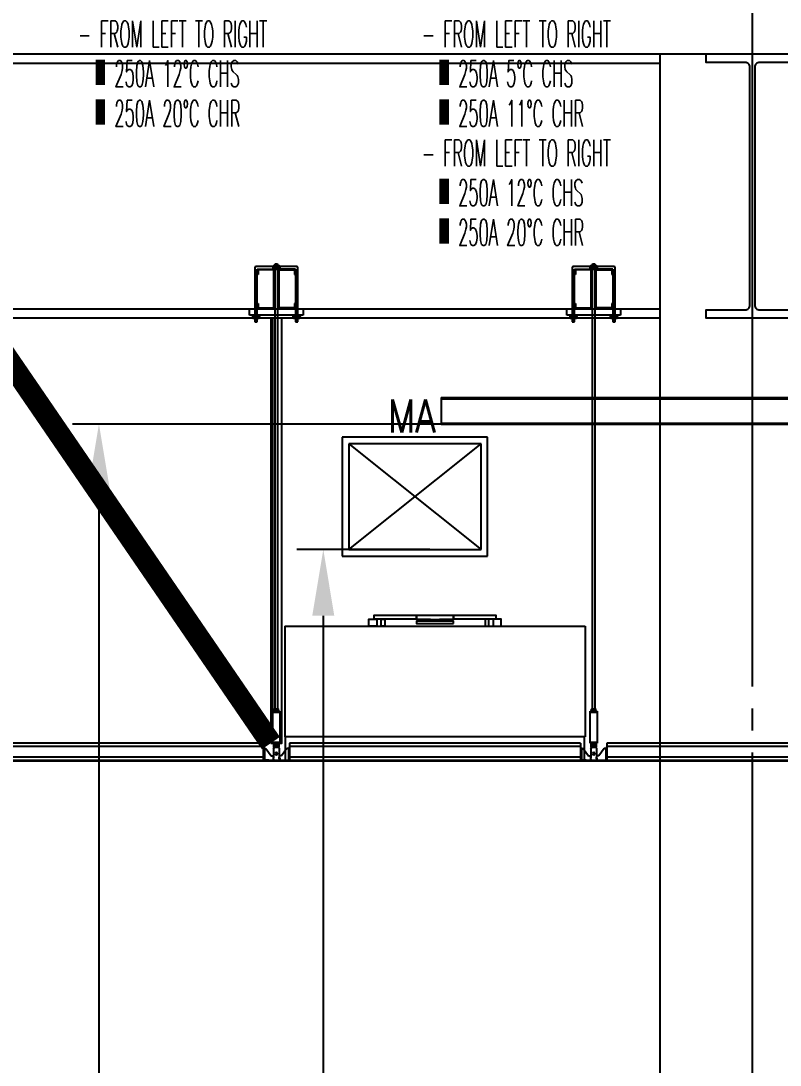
# Model space of a CAD drawing. Header units: millimetres. Extents: x -32710 to 654186, y -254124 to 420220.
# Drawn here: x 261634 to 264505, y 389900 to 393850 of the extents above; entities that cross this region are included whole.
import ezdxf
from ezdxf.enums import TextEntityAlignment as Align
from ezdxf.xclip import XClip

# ---------------------------------------------------------------- set-up
doc = ezdxf.new("R2010")
doc.units = ezdxf.units.MM
doc.header["$LTSCALE"] = 1000
doc.linetypes.add('TPH12-SEC-@E$0$CENTERK5', pattern=[6.916, 6.667, -0.083, 0.083, -0.083])
doc.linetypes.add('YFSHI-02(E-LINE)$0$HIDDEN', pattern=[0.3, 0.2, -0.1])
for name, color, linetype in [('14P5-CSH-3-402-B$0$SH-TEXT', 4, 'Continuous'), ('DSMK', 10, 'Continuous'), ('FFU', 145, 'Continuous'), ('M-HVAC-CMDUCT', 150, 'Continuous'), ('M-PIPE-E11-HV&LV&ELV', 22, 'Continuous'), ('M-TXT', 3, 'Continuous'), ('TPH12-SEC-@E$0$H-SIN', 252, 'TPH12-SEC-@E$0$CENTERK5'), ('TPH12-SEC-@E$0$KABE1', 252, 'Continuous'), ('TPH12-SEC-@E$0$STEEL2', 252, 'Continuous'), ('TPH12-SEC-@E$0$STEEL3', 252, 'Continuous'), ('YFSHI-02(E-LINE)$0$SH-LINE-10', 10, 'Continuous'), ('YFSHI-02(E-LINE)$0$SH-LINE-130', 130, 'Continuous'), ('YFSHI-02(E-LINE)$0$SH-LINE-82', 82, 'Continuous')]:
    doc.layers.add(name, color=color, linetype=linetype)
doc.styles.add('14P5-CSH-3-402-B$0$AA-TXT', font='simplex.shx', dxfattribs={"width": 0.8, "bigfont": 'CHINA.shx'})
doc.styles.add('aa-txt', font='simplex.shx', dxfattribs={"width": 0.7, "bigfont": 'chineset.shx'})
doc.dimstyles.new('adim-1500', dxfattribs={"dimscale": 1000, "dimtxt": 0.375, "dimasz": 0.25, "dimexe": 0.1, "dimexo": 0.5, "dimgap": 0.15, "dimtad": 0, "dimdec": 4, "dimtxsty": 'aa-txt', "dimcen": 3.75, "dimclrd": 3, "dimclre": 3, "dimclrt": 256, "dimadec": 0, "dimazin": 0, "dimtfac": 1, "dimtdec": 4, "dimtmove": 0, "dimatfit": 3, "dimfxl": 0.1, "dimarcsym": 0})

# ---------------------------------------------------------------- blocks, each defined once
blk = doc.blocks.new('TPH12-SEC-@E')
at = {"layer": 'TPH12-SEC-@E$0$H-SIN'}
blk.add_line((264400, 377500), (264400, 414000), dxfattribs=at)
at = {"layer": 'TPH12-SEC-@E$0$KABE1'}
blk.add_line((47000, 393725), (273000, 393725), dxfattribs=at)
at = {"layer": 'TPH12-SEC-@E$0$STEEL2'}
blk.add_lwpolyline([(264225, 393725), (264575, 393725), (264575, 393693), (264427.5, 393693, 0.414214), (264409.5, 393675), (264409.5, 392775, 0.414214), (264427.5, 392757), (264575, 392757), (264575, 392725), (264225, 392725), (264225, 392757), (264372.5, 392757, 0.414214), (264390.5, 392775), (264390.5, 393675, 0.414214), (264372.5, 393693), (264225, 393693)], format="xyb", close=True, dxfattribs=at)
at = {"layer": 'TPH12-SEC-@E$0$STEEL3'}
blk.add_line((264050, 393725), (264050, 385050), dxfattribs=at)
at = {"layer": 'TPH12-SEC-@E$0$STEEL3', "linetype": 'Continuous'}
for p, q in [((264050, 393689), (256350, 393689)), ((256350, 392761), (264050, 392761)), ((264050, 392725), (256350, 392725))]:
    blk.add_line(p, q, dxfattribs=at)
blk = doc.blocks.new('YFSHI-02(E-LINE)$0$CEILING-A')
for p, q in [((-110, 6.8), (-110, 0)), ((-110, 6.8), (0, 6.8)), ((-110, 5.57), (0, 5.57)), ((0, 6.8), (0, 0)), ((-110, 1.52), (0, 1.52)), ((-110, 0.28), (0, 0.28)), ((-110, 0), (0, 0))]:
    blk.add_line(p, q)
blk = doc.blocks.new('YFSHI-02(E-LINE)$0$1')
for p, q in [((0.45, 5.1), (0, 5.1)), ((0, 5.1), (0, 0)), ((0.45, 4.8), (0.45, 5.1)), ((0.45, 4.8), (1.05, 4.8)), ((0.45, 4.8), (0.45, 0.28)), ((1.05, 4.8), (3, 2.05)), ((3.95, 4.8), (3.95, 2.05)), ((4.25, 5.1), (5.75, 5.1)), ((6.05, 4.8), (6.05, 2.05)), ((8.95, 4.8), (7, 2.05)), ((9.55, 4.8), (8.95, 4.8)), ((9.55, 4.8), (9.55, 5.1)), ((9.55, 5.1), (10, 5.1)), ((9.55, 4.8), (9.55, 0.33)), ((10, 5.1), (10, 0)), ((9.4, 0.33), (0, 0.33)), ((0, 0.25), (5.68, 0.25)), ((0, 0), (10, 0)), ((2.2, 0), (5, 0)), ((3, 2.05), (3.95, 2.05)), ((3.95, 1.55), (3.75, 0.88)), ((3.75, 0.88), (3.95, 0.88)), ((3.75, 0.88), (3.75, 0.25)), ((3.95, 2.05), (3.95, 1.55)), ((3.95, 0.88), (3.95, 1.55)), ((3.95, 0.88), (3.95, 0.45)), ((10, 0.25), (4.32, 0.25)), ((7, 2.05), (6.05, 2.05)), ((6.05, 2.05), (6.05, 1.55)), ((6.05, 1.55), (6.25, 0.88)), ((6.05, 0.88), (6.05, 1.55)), ((6.25, 0.88), (6.05, 0.88)), ((6.05, 0.88), (6.05, 0.45)), ((6.25, 0.88), (6.25, 0.25)), ((7.8, 0.33), (10, 0.33))]:
    blk.add_line(p, q)
blk.add_lwpolyline([(4.3, 5.1), (4.3, 5.4, 0.414214), (4.2, 5.5), (3.96, 5.5, -0.414214), (3.94, 5.52), (3.94, 6.76, -0.414214), (3.98, 6.8), (4.46, 6.8, -0.414214), (4.5, 6.76), (4.5, 6.42, -0.414214), (4.48, 6.4), (4.18, 6.4, 0.414214), (4.16, 6.38), (4.16, 5.8, 0.414214), (4.26, 5.7), (5.74, 5.7, 0.414214), (5.84, 5.8), (5.84, 6.38, 0.414214), (5.82, 6.4), (5.52, 6.4, -0.414214), (5.5, 6.42), (5.5, 6.76, -0.414214), (5.54, 6.8), (6.02, 6.8, -0.414214), (6.06, 6.76), (6.06, 5.52, -0.414214), (6.04, 5.5), (5.8, 5.5, 0.414214), (5.7, 5.4), (5.7, 5.1)], format="xyb")
blk.add_lwpolyline([(4.52, 5.5, 0.414214), (4.42, 5.4), (4.42, 5.2, 0.414214), (4.52, 5.1), (5.48, 5.1, 0.414214), (5.58, 5.2), (5.58, 5.4, 0.414214), (5.48, 5.5)], format="xyb", close=True)
blk.add_circle((5, 2.8), 0.41)
for centre, radius, start, end in [((4.25, 4.8), 0.3, 90, 180), ((5.75, 4.8), 0.3, 0, 90), ((3.75, 0.45), 0.2, 270, 0), ((6.25, 0.45), 0.2, 180, 270)]:
    blk.add_arc(centre, radius, start, end)
blk = doc.blocks.new('YFSHI-02(E-LINE)')
at = {"layer": 'YFSHI-02(E-LINE)$0$SH-LINE-10'}
for p, q in [((262518.5, 392915.5), (262518.5, 392711.3)), ((262676.5, 392920.5), (262523.5, 392920.5)), ((262528, 392711.3), (262528, 392911)), ((262528, 392911), (262672, 392911)), ((262616.5, 392913.1), (262583.5, 392913.1)), ((262583.5, 392911), (262583.5, 392913.1)), ((262616.5, 392911), (262583.5, 392911)), ((262587.3, 392921.8), (262587.3, 392914.3)), ((262587.3, 392921.8), (262587.3, 392914.3)), ((262611.7, 392923), (262588.3, 392923)), ((262611.7, 392923), (262588.3, 392923)), ((262590.7, 392922.7), (262588.3, 392922.7)), ((262590.7, 392922.7), (262588.3, 392922.7)), ((262590.7, 392913.4), (262588.3, 392913.4)), ((262590.7, 392913.4), (262588.3, 392913.4)), ((262611.7, 392913.1), (262588.3, 392913.1)), ((262593.2, 392921.8), (262593.2, 392914.3)), ((262593.2, 392921.8), (262593.2, 392914.3)), ((262595.2, 391247), (262595.2, 392931)), ((262595.2, 392931), (262604.8, 392931)), ((262603.5, 392922.7), (262596.5, 392922.7)), ((262603.5, 392922.7), (262596.5, 392922.7)), ((262603.5, 392913.4), (262596.5, 392913.4)), ((262603.5, 392913.4), (262596.5, 392913.4)), ((262604.8, 392931), (262604.8, 391247)), ((262606.8, 392921.8), (262606.8, 392914.3)), ((262606.8, 392921.8), (262606.8, 392914.3)), ((262609.3, 392922.7), (262611.7, 392922.7)), ((262609.3, 392922.7), (262611.7, 392922.7)), ((262609.3, 392913.4), (262611.7, 392913.4)), ((262609.3, 392913.4), (262611.7, 392913.4)), ((262612.7, 392921.8), (262612.7, 392914.3)), ((262612.7, 392921.8), (262612.7, 392914.3)), ((262616.5, 392911), (262616.5, 392913.1)), ((262672, 392911), (262672, 392711.3)), ((262681.5, 392737.3), (262681.5, 392915.5)), ((263718.5, 392915.5), (263718.5, 392711.3)), ((263876.5, 392920.5), (263723.5, 392920.5)), ((263728, 392711.3), (263728, 392911)), ((263728, 392911), (263872, 392911)), ((263816.5, 392913.1), (263783.5, 392913.1)), ((263783.5, 392911), (263783.5, 392913.1)), ((263816.5, 392911), (263783.5, 392911)), ((263787.3, 392921.8), (263787.3, 392914.3)), ((263787.3, 392921.8), (263787.3, 392914.3)), ((263811.7, 392923), (263788.3, 392923)), ((263811.7, 392923), (263788.3, 392923)), ((263790.7, 392922.7), (263788.3, 392922.7)), ((263790.7, 392922.7), (263788.3, 392922.7)), ((263790.7, 392913.4), (263788.3, 392913.4)), ((263790.7, 392913.4), (263788.3, 392913.4)), ((263811.7, 392913.1), (263788.3, 392913.1)), ((263793.2, 392921.8), (263793.2, 392914.3)), ((263793.2, 392921.8), (263793.2, 392914.3)), ((263795.2, 391247), (263795.2, 392931)), ((263795.2, 392931), (263804.8, 392931)), ((263803.5, 392922.7), (263796.5, 392922.7)), ((263803.5, 392922.7), (263796.5, 392922.7)), ((263803.5, 392913.4), (263796.5, 392913.4)), ((263803.5, 392913.4), (263796.5, 392913.4)), ((263804.8, 392931), (263804.8, 391247)), ((263806.8, 392921.8), (263806.8, 392914.3)), ((263806.8, 392921.8), (263806.8, 392914.3)), ((263809.3, 392922.7), (263811.7, 392922.7)), ((263809.3, 392922.7), (263811.7, 392922.7)), ((263809.3, 392913.4), (263811.7, 392913.4)), ((263809.3, 392913.4), (263811.7, 392913.4)), ((263812.7, 392921.8), (263812.7, 392914.3)), ((263812.7, 392921.8), (263812.7, 392914.3)), ((263816.5, 392911), (263816.5, 392913.1)), ((263872, 392911), (263872, 392711.3)), ((263881.5, 392737.3), (263881.5, 392915.5)), ((262498.2, 392761), (262701.8, 392761)), ((262498.2, 392737.3), (262498.2, 392761)), ((262701.8, 392761), (262701.8, 392737.3)), ((263698.2, 392761), (263901.8, 392761)), ((263698.2, 392737.3), (263698.2, 392761)), ((263901.8, 392761), (263901.8, 392737.3)), ((262701.8, 392737.3), (262498.2, 392737.3)), ((262506.7, 392737.3), (262539.8, 392737.3)), ((262506.7, 392737.3), (262506.7, 392735.2)), ((262506.7, 392735.2), (262539.8, 392735.2)), ((262510.6, 392726.5), (262510.6, 392734)), ((262510.6, 392726.5), (262510.6, 392734)), ((262511.5, 392735.2), (262535, 392735.2)), ((262511.5, 392725.3), (262535, 392725.3)), ((262511.5, 392725.3), (262535, 392725.3)), ((262514, 392734.9), (262511.6, 392734.9)), ((262514, 392734.9), (262511.6, 392734.9)), ((262514, 392725.7), (262511.6, 392725.7)), ((262514, 392725.7), (262511.6, 392725.7)), ((262516.4, 392726.5), (262516.4, 392734)), ((262516.4, 392726.5), (262516.4, 392734)), ((262518.5, 392711.3), (262528, 392711.3)), ((262519.7, 392734.9), (262526.8, 392734.9)), ((262519.7, 392734.9), (262526.8, 392734.9)), ((262519.7, 392725.7), (262526.8, 392725.7)), ((262519.7, 392725.7), (262526.8, 392725.7)), ((262530, 392726.5), (262530, 392734)), ((262530, 392726.5), (262530, 392734)), ((262532.5, 392734.9), (262534.9, 392734.9)), ((262532.5, 392734.9), (262534.9, 392734.9)), ((262532.5, 392725.7), (262534.9, 392725.7)), ((262532.5, 392725.7), (262534.9, 392725.7)), ((262535.9, 392726.5), (262535.9, 392734)), ((262535.9, 392726.5), (262535.9, 392734)), ((262539.8, 392737.3), (262539.8, 392735.2)), ((262660.2, 392737.3), (262693.3, 392737.3)), ((262660.2, 392737.3), (262660.2, 392735.2)), ((262660.2, 392735.2), (262693.3, 392735.2)), ((262664.1, 392726.5), (262664.1, 392734)), ((262664.1, 392726.5), (262664.1, 392734)), ((262665, 392735.2), (262688.5, 392735.2)), ((262665, 392725.3), (262688.5, 392725.3)), ((262665, 392725.3), (262688.5, 392725.3)), ((262667.5, 392734.9), (262665.1, 392734.9)), ((262667.5, 392734.9), (262665.1, 392734.9)), ((262667.5, 392725.7), (262665.1, 392725.7)), ((262667.5, 392725.7), (262665.1, 392725.7)), ((262670, 392726.5), (262670, 392734)), ((262670, 392726.5), (262670, 392734)), ((262672, 392711.3), (262681.5, 392711.3)), ((262673.2, 392734.9), (262680.3, 392734.9)), ((262673.2, 392734.9), (262680.3, 392734.9)), ((262673.2, 392725.7), (262680.3, 392725.7)), ((262673.2, 392725.7), (262680.3, 392725.7)), ((262681.5, 392711.3), (262681.5, 392737.3)), ((262683.6, 392726.5), (262683.6, 392734)), ((262683.6, 392726.5), (262683.6, 392734)), ((262686, 392734.9), (262688.4, 392734.9)), ((262686, 392734.9), (262688.4, 392734.9)), ((262686, 392725.7), (262688.4, 392725.7)), ((262686, 392725.7), (262688.4, 392725.7)), ((262689.4, 392726.5), (262689.4, 392734)), ((262689.4, 392726.5), (262689.4, 392734)), ((262693.3, 392737.3), (262693.3, 392735.2)), ((263901.8, 392737.3), (263698.2, 392737.3)), ((263706.7, 392737.3), (263739.8, 392737.3)), ((263706.7, 392737.3), (263706.7, 392735.2)), ((263706.7, 392735.2), (263739.8, 392735.2)), ((263710.6, 392726.5), (263710.6, 392734)), ((263710.6, 392726.5), (263710.6, 392734)), ((263711.5, 392735.2), (263735, 392735.2)), ((263711.5, 392725.3), (263735, 392725.3)), ((263711.5, 392725.3), (263735, 392725.3)), ((263714, 392734.9), (263711.6, 392734.9)), ((263714, 392734.9), (263711.6, 392734.9)), ((263714, 392725.7), (263711.6, 392725.7)), ((263714, 392725.7), (263711.6, 392725.7)), ((263716.4, 392726.5), (263716.4, 392734)), ((263716.4, 392726.5), (263716.4, 392734)), ((263718.5, 392711.3), (263728, 392711.3)), ((263719.7, 392734.9), (263726.8, 392734.9)), ((263719.7, 392734.9), (263726.8, 392734.9)), ((263719.7, 392725.7), (263726.8, 392725.7)), ((263719.7, 392725.7), (263726.8, 392725.7)), ((263730, 392726.5), (263730, 392734)), ((263730, 392726.5), (263730, 392734)), ((263732.5, 392734.9), (263734.9, 392734.9)), ((263732.5, 392734.9), (263734.9, 392734.9)), ((263732.5, 392725.7), (263734.9, 392725.7)), ((263732.5, 392725.7), (263734.9, 392725.7)), ((263735.9, 392726.5), (263735.9, 392734)), ((263735.9, 392726.5), (263735.9, 392734)), ((263739.8, 392737.3), (263739.8, 392735.2)), ((263860.2, 392737.3), (263893.3, 392737.3)), ((263860.2, 392737.3), (263860.2, 392735.2)), ((263860.2, 392735.2), (263893.3, 392735.2)), ((263864.1, 392726.5), (263864.1, 392734)), ((263864.1, 392726.5), (263864.1, 392734)), ((263865, 392735.2), (263888.5, 392735.2)), ((263865, 392725.3), (263888.5, 392725.3)), ((263865, 392725.3), (263888.5, 392725.3)), ((263867.5, 392734.9), (263865.1, 392734.9)), ((263867.5, 392734.9), (263865.1, 392734.9)), ((263867.5, 392725.7), (263865.1, 392725.7)), ((263867.5, 392725.7), (263865.1, 392725.7)), ((263870, 392726.5), (263870, 392734)), ((263870, 392726.5), (263870, 392734)), ((263872, 392711.3), (263881.5, 392711.3)), ((263873.2, 392734.9), (263880.3, 392734.9)), ((263873.2, 392734.9), (263880.3, 392734.9)), ((263873.2, 392725.7), (263880.3, 392725.7)), ((263873.2, 392725.7), (263880.3, 392725.7)), ((263881.5, 392711.3), (263881.5, 392737.3)), ((263883.6, 392726.5), (263883.6, 392734)), ((263883.6, 392726.5), (263883.6, 392734)), ((263886, 392734.9), (263888.4, 392734.9)), ((263886, 392734.9), (263888.4, 392734.9)), ((263886, 392725.7), (263888.4, 392725.7)), ((263886, 392725.7), (263888.4, 392725.7)), ((263889.4, 392726.5), (263889.4, 392734)), ((263889.4, 392726.5), (263889.4, 392734)), ((263893.3, 392737.3), (263893.3, 392735.2)), ((262586.6, 391238.5), (262613.4, 391238.5)), ((262586.6, 391238.5), (262613.4, 391238.5)), ((262586.6, 391118), (262586.6, 391238.5)), ((262586.6, 391118), (262586.6, 391238.5)), ((262586.6, 391238.5), (262613.4, 391238.5)), ((262591.5, 391239.3), (262591.5, 391246.1)), ((262591.5, 391239.3), (262591.5, 391246.1)), ((262592.1, 391247), (262607.9, 391247)), ((262592.1, 391247), (262607.9, 391247)), ((262592.1, 391238.5), (262607.9, 391238.5)), ((262592.1, 391238.5), (262607.9, 391238.5)), ((262594.5, 391246.7), (262592.2, 391246.7)), ((262594.5, 391246.7), (262592.2, 391246.7)), ((262594.5, 391238.7), (262592.2, 391238.7)), ((262594.5, 391238.7), (262592.2, 391238.7)), ((262604.8, 391247), (262595.2, 391247)), ((262596.2, 391239.3), (262596.2, 391246.1)), ((262596.2, 391239.3), (262596.2, 391246.1)), ((262598.5, 391246.7), (262601.5, 391246.7)), ((262598.5, 391238.7), (262601.5, 391238.7)), ((262598.5, 391238.7), (262601.5, 391238.7)), ((262603.8, 391239.3), (262603.8, 391246.1)), ((262603.8, 391239.3), (262603.8, 391246.1)), ((262605.5, 391246.7), (262607.8, 391246.7)), ((262605.5, 391246.7), (262607.8, 391246.7)), ((262605.5, 391238.7), (262607.8, 391238.7)), ((262605.5, 391238.7), (262607.8, 391238.7)), ((262608.5, 391239.3), (262608.5, 391246.1)), ((262608.5, 391239.3), (262608.5, 391246.1)), ((262613.4, 391238.5), (262613.4, 391118)), ((262613.4, 391238.5), (262613.4, 391118)), ((263786.6, 391238.5), (263813.4, 391238.5)), ((263786.6, 391238.5), (263813.4, 391238.5)), ((263786.6, 391118), (263786.6, 391238.5)), ((263786.6, 391118), (263786.6, 391238.5)), ((263786.6, 391238.5), (263813.4, 391238.5)), ((263791.5, 391239.3), (263791.5, 391246.1)), ((263791.5, 391239.3), (263791.5, 391246.1)), ((263792.1, 391247), (263807.9, 391247)), ((263792.1, 391247), (263807.9, 391247)), ((263792.1, 391238.5), (263807.9, 391238.5)), ((263792.1, 391238.5), (263807.9, 391238.5)), ((263794.5, 391246.7), (263792.2, 391246.7)), ((263794.5, 391246.7), (263792.2, 391246.7)), ((263794.5, 391238.7), (263792.2, 391238.7)), ((263794.5, 391238.7), (263792.2, 391238.7)), ((263804.8, 391247), (263795.2, 391247)), ((263796.2, 391239.3), (263796.2, 391246.1)), ((263796.2, 391239.3), (263796.2, 391246.1)), ((263798.5, 391246.7), (263801.5, 391246.7)), ((263798.5, 391238.7), (263801.5, 391238.7)), ((263798.5, 391238.7), (263801.5, 391238.7)), ((263803.8, 391239.3), (263803.8, 391246.1)), ((263803.8, 391239.3), (263803.8, 391246.1)), ((263805.5, 391246.7), (263807.8, 391246.7)), ((263805.5, 391246.7), (263807.8, 391246.7)), ((263805.5, 391238.7), (263807.8, 391238.7)), ((263805.5, 391238.7), (263807.8, 391238.7)), ((263808.5, 391239.3), (263808.5, 391246.1)), ((263808.5, 391239.3), (263808.5, 391246.1)), ((263813.4, 391238.5), (263813.4, 391118)), ((263813.4, 391238.5), (263813.4, 391118)), ((262613.4, 391118), (262586.6, 391118)), ((262613.4, 391118), (262586.6, 391118)), ((262592.1, 391108.9), (262592.1, 391113.3)), ((262608.1, 391113.3), (262592.1, 391113.3)), ((262608.3, 391108.9), (262592.1, 391108.9)), ((262593.2, 391108.9), (262593.2, 391113.3)), ((262595.6, 391113.3), (262595.6, 391113.9)), ((262604.3, 391113.9), (262595.6, 391113.9)), ((262595.8, 391108.9), (262595.8, 391113.3)), ((262595.9, 391113.9), (262595.9, 391118)), ((262604.1, 391113.9), (262604.1, 391118)), ((262604.3, 391113.3), (262604.3, 391113.9)), ((262608.3, 391109), (262608.3, 391113.1)), ((263813.4, 391118), (263786.6, 391118)), ((263813.4, 391118), (263786.6, 391118)), ((263792.1, 391108.9), (263792.1, 391113.3)), ((263808.1, 391113.3), (263792.1, 391113.3)), ((263808.3, 391108.9), (263792.1, 391108.9)), ((263793.2, 391108.9), (263793.2, 391113.3)), ((263795.6, 391113.3), (263795.6, 391113.9)), ((263804.3, 391113.9), (263795.6, 391113.9)), ((263795.8, 391108.9), (263795.8, 391113.3)), ((263795.9, 391113.9), (263795.9, 391118)), ((263804.1, 391113.9), (263804.1, 391118)), ((263804.3, 391113.3), (263804.3, 391113.9)), ((263808.3, 391109), (263808.3, 391113.1))]:
    blk.add_line(p, q, dxfattribs=at)
for points in [[(262586.6, 391234.8), (262613.4, 391234.8)], [(262586.6, 391234.8), (262613.4, 391234.8)], [(263786.6, 391234.8), (263813.4, 391234.8)], [(263786.6, 391234.8), (263813.4, 391234.8)], [(262586.6, 391121.6), (262613.4, 391121.6)], [(262586.6, 391121.6), (262613.4, 391121.6)], [(263786.6, 391121.6), (263813.4, 391121.6)], [(263786.6, 391121.6), (263813.4, 391121.6)]]:
    blk.add_lwpolyline(points, dxfattribs=at)
for centre, radius, start, end in [((262523.5, 392915.5), 5, 90, 180), ((262589.3, 392921.2), 2.1, 120.5681, 163.207), ((262589.3, 392921.2), 2.1, 120.5681, 163.207), ((262589.1, 392920.8), 2.02, 111.8965, 149.5654), ((262589.1, 392920.8), 2.02, 111.8965, 149.5654), ((262589.1, 392915.3), 2.02, 210.4346, 248.1035), ((262589.1, 392915.3), 2.02, 210.4346, 248.1035), ((262589.3, 392914.9), 2.1, 196.793, 239.4319), ((262589.3, 392914.9), 2.1, 196.793, 239.4319), ((262589.3, 392914.6), 8.18, 61.7885, 80.1123), ((262589.3, 392914.6), 8.18, 61.7885, 80.1123), ((262589.3, 392921.5), 8.18, 279.8877, 298.2115), ((262589.3, 392921.5), 8.18, 279.8877, 298.2115), ((262597.2, 392913.2), 9.43, 94.1532, 114.8761), ((262597.2, 392913.2), 9.43, 94.1532, 114.8761), ((262597.2, 392922.8), 9.43, 245.1239, 265.8468), ((262597.2, 392922.8), 9.43, 245.1239, 265.8468), ((262602.8, 392913.2), 9.43, 65.1239, 85.8468), ((262602.8, 392913.2), 9.43, 65.1239, 85.8468), ((262602.8, 392922.8), 9.43, 274.1532, 294.8761), ((262602.8, 392922.8), 9.43, 274.1532, 294.8761), ((262610.7, 392914.6), 8.18, 99.8877, 118.2115), ((262610.7, 392914.6), 8.18, 99.8877, 118.2115), ((262610.7, 392921.5), 8.18, 241.7885, 260.1123), ((262610.7, 392921.5), 8.18, 241.7885, 260.1123), ((262610.7, 392921.2), 2.1, 16.793, 59.4319), ((262610.7, 392921.2), 2.1, 16.793, 59.4319), ((262610.9, 392920.8), 2.02, 30.4346, 68.1035), ((262610.9, 392920.8), 2.02, 30.4346, 68.1035), ((262610.7, 392914.9), 2.1, 300.5681, 343.207), ((262610.9, 392915.3), 2.02, 291.8965, 329.5654), ((262610.9, 392915.3), 2.02, 291.8965, 329.5654), ((262610.7, 392914.9), 2.1, 300.5681, 343.207), ((262676.5, 392915.5), 5, 0, 90), ((263723.5, 392915.5), 5, 90, 180), ((263789.3, 392921.2), 2.1, 120.5681, 163.207), ((263789.3, 392921.2), 2.1, 120.5681, 163.207), ((263789.1, 392920.8), 2.02, 111.8965, 149.5654), ((263789.1, 392920.8), 2.02, 111.8965, 149.5654), ((263789.1, 392915.3), 2.02, 210.4346, 248.1035), ((263789.1, 392915.3), 2.02, 210.4346, 248.1035), ((263789.3, 392914.9), 2.1, 196.793, 239.4319), ((263789.3, 392914.9), 2.1, 196.793, 239.4319), ((263789.3, 392914.6), 8.18, 61.7885, 80.1123), ((263789.3, 392914.6), 8.18, 61.7885, 80.1123), ((263789.3, 392921.5), 8.18, 279.8877, 298.2115), ((263789.3, 392921.5), 8.18, 279.8877, 298.2115), ((263797.2, 392913.2), 9.43, 94.1532, 114.8761), ((263797.2, 392913.2), 9.43, 94.1532, 114.8761), ((263797.2, 392922.8), 9.43, 245.1239, 265.8468), ((263797.2, 392922.8), 9.43, 245.1239, 265.8468), ((263802.8, 392913.2), 9.43, 65.1239, 85.8468), ((263802.8, 392913.2), 9.43, 65.1239, 85.8468), ((263802.8, 392922.8), 9.43, 274.1532, 294.8761), ((263802.8, 392922.8), 9.43, 274.1532, 294.8761), ((263810.7, 392914.6), 8.18, 99.8877, 118.2115), ((263810.7, 392914.6), 8.18, 99.8877, 118.2115), ((263810.7, 392921.5), 8.18, 241.7885, 260.1123), ((263810.7, 392921.5), 8.18, 241.7885, 260.1123), ((263810.7, 392921.2), 2.1, 16.793, 59.4319), ((263810.7, 392921.2), 2.1, 16.793, 59.4319), ((263810.9, 392920.8), 2.02, 30.4346, 68.1035), ((263810.9, 392920.8), 2.02, 30.4346, 68.1035), ((263810.7, 392914.9), 2.1, 300.5681, 343.207), ((263810.9, 392915.3), 2.02, 291.8965, 329.5654), ((263810.9, 392915.3), 2.02, 291.8965, 329.5654), ((263810.7, 392914.9), 2.1, 300.5681, 343.207), ((263876.5, 392915.5), 5, 0, 90), ((262512.6, 392733.4), 2.1, 120.5681, 163.207), ((262512.6, 392733.4), 2.1, 120.5681, 163.207), ((262512.3, 392733), 2.02, 111.8965, 149.5654), ((262512.3, 392733), 2.02, 111.8965, 149.5654), ((262512.3, 392727.5), 2.02, 210.4346, 248.1035), ((262512.6, 392727.1), 2.1, 196.793, 239.4319), ((262512.6, 392727.1), 2.1, 196.793, 239.4319), ((262512.3, 392727.5), 2.02, 210.4346, 248.1035), ((262512.6, 392726.8), 8.18, 61.7885, 80.1123), ((262512.6, 392726.8), 8.18, 61.7885, 80.1123), ((262512.6, 392733.7), 8.18, 279.8877, 298.2115), ((262512.6, 392733.7), 8.18, 279.8877, 298.2115), ((262520.4, 392725.5), 9.43, 94.1532, 114.8761), ((262520.4, 392725.5), 9.43, 94.1532, 114.8761), ((262520.4, 392735.1), 9.43, 245.1239, 265.8468), ((262520.4, 392735.1), 9.43, 245.1239, 265.8468), ((262526.1, 392725.5), 9.43, 65.1239, 85.8468), ((262526.1, 392725.5), 9.43, 65.1239, 85.8468), ((262526.1, 392735.1), 9.43, 274.1532, 294.8761), ((262526.1, 392735.1), 9.43, 274.1532, 294.8761), ((262533.9, 392726.8), 8.18, 99.8877, 118.2115), ((262533.9, 392726.8), 8.18, 99.8877, 118.2115), ((262533.9, 392733.7), 8.18, 241.7885, 260.1123), ((262533.9, 392733.7), 8.18, 241.7885, 260.1123), ((262534.2, 392733), 2.02, 30.4346, 68.1035), ((262534.2, 392733), 2.02, 30.4346, 68.1035), ((262534.2, 392727.5), 2.02, 291.8965, 329.5654), ((262534.2, 392727.5), 2.02, 291.8965, 329.5654), ((262533.9, 392733.4), 2.1, 16.793, 59.4319), ((262533.9, 392733.4), 2.1, 16.793, 59.4319), ((262533.9, 392727.1), 2.1, 300.5681, 343.207), ((262533.9, 392727.1), 2.1, 300.5681, 343.207), ((262666.1, 392733.4), 2.1, 120.5681, 163.207), ((262666.1, 392733.4), 2.1, 120.5681, 163.207), ((262665.8, 392733), 2.02, 111.8965, 149.5654), ((262665.8, 392733), 2.02, 111.8965, 149.5654), ((262665.8, 392727.5), 2.02, 210.4346, 248.1035), ((262666.1, 392727.1), 2.1, 196.793, 239.4319), ((262666.1, 392727.1), 2.1, 196.793, 239.4319), ((262665.8, 392727.5), 2.02, 210.4346, 248.1035), ((262666.1, 392726.8), 8.18, 61.7885, 80.1123), ((262666.1, 392726.8), 8.18, 61.7885, 80.1123), ((262666.1, 392733.7), 8.18, 279.8877, 298.2115), ((262666.1, 392733.7), 8.18, 279.8877, 298.2115), ((262673.9, 392725.5), 9.43, 94.1532, 114.8761), ((262673.9, 392725.5), 9.43, 94.1532, 114.8761), ((262673.9, 392735.1), 9.43, 245.1239, 265.8468), ((262673.9, 392735.1), 9.43, 245.1239, 265.8468), ((262679.6, 392725.5), 9.43, 65.1239, 85.8468), ((262679.6, 392725.5), 9.43, 65.1239, 85.8468), ((262679.6, 392735.1), 9.43, 274.1532, 294.8761), ((262679.6, 392735.1), 9.43, 274.1532, 294.8761), ((262687.4, 392726.8), 8.18, 99.8877, 118.2115), ((262687.4, 392726.8), 8.18, 99.8877, 118.2115), ((262687.4, 392733.7), 8.18, 241.7885, 260.1123), ((262687.4, 392733.7), 8.18, 241.7885, 260.1123), ((262687.7, 392733), 2.02, 30.4346, 68.1035), ((262687.7, 392733), 2.02, 30.4346, 68.1035), ((262687.7, 392727.5), 2.02, 291.8965, 329.5654), ((262687.7, 392727.5), 2.02, 291.8965, 329.5654), ((262687.4, 392733.4), 2.1, 16.793, 59.4319), ((262687.4, 392733.4), 2.1, 16.793, 59.4319), ((262687.4, 392727.1), 2.1, 300.5681, 343.207), ((262687.4, 392727.1), 2.1, 300.5681, 343.207), ((263712.6, 392733.4), 2.1, 120.5681, 163.207), ((263712.6, 392733.4), 2.1, 120.5681, 163.207), ((263712.3, 392733), 2.02, 111.8965, 149.5654), ((263712.3, 392733), 2.02, 111.8965, 149.5654), ((263712.3, 392727.5), 2.02, 210.4346, 248.1035), ((263712.6, 392727.1), 2.1, 196.793, 239.4319), ((263712.6, 392727.1), 2.1, 196.793, 239.4319), ((263712.3, 392727.5), 2.02, 210.4346, 248.1035), ((263712.6, 392726.8), 8.18, 61.7885, 80.1123), ((263712.6, 392726.8), 8.18, 61.7885, 80.1123), ((263712.6, 392733.7), 8.18, 279.8877, 298.2115), ((263712.6, 392733.7), 8.18, 279.8877, 298.2115), ((263720.4, 392725.5), 9.43, 94.1532, 114.8761), ((263720.4, 392725.5), 9.43, 94.1532, 114.8761), ((263720.4, 392735.1), 9.43, 245.1239, 265.8468), ((263720.4, 392735.1), 9.43, 245.1239, 265.8468), ((263726.1, 392725.5), 9.43, 65.1239, 85.8468), ((263726.1, 392725.5), 9.43, 65.1239, 85.8468), ((263726.1, 392735.1), 9.43, 274.1532, 294.8761), ((263726.1, 392735.1), 9.43, 274.1532, 294.8761), ((263733.9, 392726.8), 8.18, 99.8877, 118.2115), ((263733.9, 392726.8), 8.18, 99.8877, 118.2115), ((263733.9, 392733.7), 8.18, 241.7885, 260.1123), ((263733.9, 392733.7), 8.18, 241.7885, 260.1123), ((263734.2, 392733), 2.02, 30.4346, 68.1035), ((263734.2, 392733), 2.02, 30.4346, 68.1035), ((263734.2, 392727.5), 2.02, 291.8965, 329.5654), ((263734.2, 392727.5), 2.02, 291.8965, 329.5654), ((263733.9, 392733.4), 2.1, 16.793, 59.4319), ((263733.9, 392733.4), 2.1, 16.793, 59.4319), ((263733.9, 392727.1), 2.1, 300.5681, 343.207), ((263733.9, 392727.1), 2.1, 300.5681, 343.207), ((263866.1, 392733.4), 2.1, 120.5681, 163.207), ((263866.1, 392733.4), 2.1, 120.5681, 163.207), ((263865.8, 392733), 2.02, 111.8965, 149.5654), ((263865.8, 392733), 2.02, 111.8965, 149.5654), ((263865.8, 392727.5), 2.02, 210.4346, 248.1035), ((263866.1, 392727.1), 2.1, 196.793, 239.4319), ((263866.1, 392727.1), 2.1, 196.793, 239.4319), ((263865.8, 392727.5), 2.02, 210.4346, 248.1035), ((263866.1, 392726.8), 8.18, 61.7885, 80.1123), ((263866.1, 392726.8), 8.18, 61.7885, 80.1123), ((263866.1, 392733.7), 8.18, 279.8877, 298.2115), ((263866.1, 392733.7), 8.18, 279.8877, 298.2115), ((263873.9, 392725.5), 9.43, 94.1532, 114.8761), ((263873.9, 392725.5), 9.43, 94.1532, 114.8761), ((263873.9, 392735.1), 9.43, 245.1239, 265.8468), ((263873.9, 392735.1), 9.43, 245.1239, 265.8468), ((263879.6, 392725.5), 9.43, 65.1239, 85.8468), ((263879.6, 392725.5), 9.43, 65.1239, 85.8468), ((263879.6, 392735.1), 9.43, 274.1532, 294.8761), ((263879.6, 392735.1), 9.43, 274.1532, 294.8761), ((263887.4, 392726.8), 8.18, 99.8877, 118.2115), ((263887.4, 392726.8), 8.18, 99.8877, 118.2115), ((263887.4, 392733.7), 8.18, 241.7885, 260.1123), ((263887.4, 392733.7), 8.18, 241.7885, 260.1123), ((263887.7, 392733), 2.02, 30.4346, 68.1035), ((263887.7, 392733), 2.02, 30.4346, 68.1035), ((263887.7, 392727.5), 2.02, 291.8965, 329.5654), ((263887.7, 392727.5), 2.02, 291.8965, 329.5654), ((263887.4, 392733.4), 2.1, 16.793, 59.4319), ((263887.4, 392733.4), 2.1, 16.793, 59.4319), ((263887.4, 392727.1), 2.1, 300.5681, 343.207), ((263887.4, 392727.1), 2.1, 300.5681, 343.207), ((262592.9, 391245.7), 1.46, 120.5681, 163.207), ((262592.9, 391245.7), 1.46, 120.5681, 163.207), ((262592.7, 391245.4), 1.4, 111.8965, 149.5654), ((262592.7, 391245.4), 1.4, 111.8965, 149.5654), ((262592.9, 391239.7), 1.46, 196.793, 239.4319), ((262592.7, 391240), 1.4, 210.4346, 248.1035), ((262592.7, 391240), 1.4, 210.4346, 248.1035), ((262592.9, 391239.7), 1.46, 196.793, 239.4319), ((262593.6, 391241.1), 5.67, 61.7885, 80.1123), ((262593.6, 391241.1), 5.67, 61.7885, 80.1123), ((262593.6, 391244.3), 5.67, 279.8877, 298.2115), ((262593.6, 391244.3), 5.67, 279.8877, 298.2115), ((262599, 391240.2), 6.54, 94.1532, 114.8761), ((262599, 391240.2), 6.54, 94.1532, 114.8761), ((262599, 391245.2), 6.54, 245.1239, 265.8468), ((262599, 391245.2), 6.54, 245.1239, 265.8468), ((262601, 391240.2), 6.54, 65.1239, 85.8468), ((262601, 391240.2), 6.54, 65.1239, 85.8468), ((262601, 391245.2), 6.54, 274.1532, 294.8761), ((262601, 391245.2), 6.54, 274.1532, 294.8761), ((262606.4, 391241.1), 5.67, 99.8877, 118.2115), ((262606.4, 391241.1), 5.67, 99.8877, 118.2115), ((262606.4, 391244.3), 5.67, 241.7885, 260.1123), ((262606.4, 391244.3), 5.67, 241.7885, 260.1123), ((262607.3, 391245.4), 1.4, 30.4346, 68.1035), ((262607.3, 391245.4), 1.4, 30.4346, 68.1035), ((262607.3, 391240), 1.4, 291.8965, 329.5654), ((262607.3, 391240), 1.4, 291.8965, 329.5654), ((262607.1, 391245.7), 1.46, 16.793, 59.4319), ((262607.1, 391245.7), 1.46, 16.793, 59.4319), ((262607.1, 391239.7), 1.46, 300.5681, 343.207), ((262607.1, 391239.7), 1.46, 300.5681, 343.207), ((263792.9, 391245.7), 1.46, 120.5681, 163.207), ((263792.9, 391245.7), 1.46, 120.5681, 163.207), ((263792.7, 391245.4), 1.4, 111.8965, 149.5654), ((263792.7, 391245.4), 1.4, 111.8965, 149.5654), ((263792.9, 391239.7), 1.46, 196.793, 239.4319), ((263792.7, 391240), 1.4, 210.4346, 248.1035), ((263792.7, 391240), 1.4, 210.4346, 248.1035), ((263792.9, 391239.7), 1.46, 196.793, 239.4319), ((263793.6, 391241.1), 5.67, 61.7885, 80.1123), ((263793.6, 391241.1), 5.67, 61.7885, 80.1123), ((263793.6, 391244.3), 5.67, 279.8877, 298.2115), ((263793.6, 391244.3), 5.67, 279.8877, 298.2115), ((263799, 391240.2), 6.54, 94.1532, 114.8761), ((263799, 391240.2), 6.54, 94.1532, 114.8761), ((263799, 391245.2), 6.54, 245.1239, 265.8468), ((263799, 391245.2), 6.54, 245.1239, 265.8468), ((263801, 391240.2), 6.54, 65.1239, 85.8468), ((263801, 391240.2), 6.54, 65.1239, 85.8468), ((263801, 391245.2), 6.54, 274.1532, 294.8761), ((263801, 391245.2), 6.54, 274.1532, 294.8761), ((263806.4, 391241.1), 5.67, 99.8877, 118.2115), ((263806.4, 391241.1), 5.67, 99.8877, 118.2115), ((263806.4, 391244.3), 5.67, 241.7885, 260.1123), ((263806.4, 391244.3), 5.67, 241.7885, 260.1123), ((263807.3, 391245.4), 1.4, 30.4346, 68.1035), ((263807.3, 391245.4), 1.4, 30.4346, 68.1035), ((263807.3, 391240), 1.4, 291.8965, 329.5654), ((263807.3, 391240), 1.4, 291.8965, 329.5654), ((263807.1, 391245.7), 1.46, 16.793, 59.4319), ((263807.1, 391245.7), 1.46, 16.793, 59.4319), ((263807.1, 391239.7), 1.46, 300.5681, 343.207), ((263807.1, 391239.7), 1.46, 300.5681, 343.207), ((262597.4, 391111.1), 5.76, 157.8828, 180.1952), ((262597.4, 391111.1), 5.76, 179.8048, 202.1172), ((262605.9, 391111.2), 2.29, 356.5141, 63.2222), ((262605.9, 391111.2), 2.29, 356.5141, 63.2222), ((262605.9, 391111), 2.29, 296.7778, 3.4859), ((262608.1, 391113.1), 0.2, 0, 90), ((262608.3, 391109), 0.0625, 270, 0), ((263797.4, 391111.1), 5.76, 157.8828, 180.1952), ((263797.4, 391111.1), 5.76, 179.8048, 202.1172), ((263805.9, 391111.2), 2.29, 356.5141, 63.2222), ((263805.9, 391111.2), 2.29, 356.5141, 63.2222), ((263805.9, 391111), 2.29, 296.7778, 3.4859), ((263808.1, 391113.1), 0.2, 0, 90), ((263808.3, 391109), 0.0625, 270, 0)]:
    blk.add_arc(centre, radius, start, end, dxfattribs=at)
at = {"layer": 'YFSHI-02(E-LINE)$0$SH-LINE-130'}
for p, q in [((262528, 392891), (262528, 392911)), ((262528, 392911), (262593, 392911)), ((262590, 392908), (262531, 392908)), ((262531, 392908), (262531, 392891)), ((262590, 392764), (262590, 392908)), ((262593, 392911), (262593, 392761)), ((262672, 392911), (262607, 392911)), ((262607, 392911), (262607, 392761)), ((262610, 392764), (262610, 392908)), ((262610, 392908), (262669, 392908)), ((262669, 392908), (262669, 392891)), ((262672, 392891), (262672, 392911)), ((263728, 392891), (263728, 392911)), ((263728, 392911), (263793, 392911)), ((263790, 392908), (263731, 392908)), ((263731, 392908), (263731, 392891)), ((263790, 392764), (263790, 392908)), ((263793, 392911), (263793, 392761)), ((263872, 392911), (263807, 392911)), ((263807, 392911), (263807, 392761)), ((263810, 392764), (263810, 392908)), ((263810, 392908), (263869, 392908)), ((263869, 392908), (263869, 392891)), ((263872, 392891), (263872, 392911)), ((262531, 392891), (262528, 392891)), ((262669, 392891), (262672, 392891)), ((263731, 392891), (263728, 392891)), ((263869, 392891), (263872, 392891)), ((262528, 392761), (262528, 392781)), ((262528, 392781), (262531, 392781)), ((262593, 392761), (262528, 392761)), ((262531, 392781), (262531, 392764)), ((262531, 392764), (262590, 392764)), ((262607, 392761), (262672, 392761)), ((262669, 392764), (262610, 392764)), ((262672, 392781), (262669, 392781)), ((262669, 392781), (262669, 392764)), ((262672, 392761), (262672, 392781)), ((263728, 392761), (263728, 392781)), ((263728, 392781), (263731, 392781)), ((263793, 392761), (263728, 392761)), ((263731, 392781), (263731, 392764)), ((263731, 392764), (263790, 392764)), ((263807, 392761), (263872, 392761)), ((263869, 392764), (263810, 392764)), ((263872, 392781), (263869, 392781)), ((263869, 392781), (263869, 392764)), ((263872, 392761), (263872, 392781))]:
    blk.add_line(p, q, dxfattribs=at)
at = {"layer": 'YFSHI-02(E-LINE)$0$SH-LINE-130', "linetype": 'YFSHI-02(E-LINE)$0$HIDDEN', "ltscale": 100}
blk.add_line((262586.4, 391118), (262586.4, 392725), dxfattribs=at)
at = {"layer": 'YFSHI-02(E-LINE)$0$SH-LINE-130', "const_width": 82.6}
blk.add_lwpolyline([(262579.3, 391118), (261479.4, 392725)], dxfattribs=at)
at = {"layer": 'YFSHI-02(E-LINE)$0$SH-LINE-130'}
blk.add_lwpolyline([(262579.3, 391118), (262620.6, 391118), (262620.6, 392725), (262579.3, 392725), (262579.3, 391118)], dxfattribs=at)
at = {"layer": 'YFSHI-02(E-LINE)$0$SH-LINE-82', "xscale": -10, "yscale": 10, "zscale": 10}
for name, p in [('YFSHI-02(E-LINE)$0$CEILING-A', (261450, 391050)), ('YFSHI-02(E-LINE)$0$1', (262650, 391050)), ('YFSHI-02(E-LINE)$0$CEILING-A', (262650, 391050)), ('YFSHI-02(E-LINE)$0$1', (263850, 391050)), ('YFSHI-02(E-LINE)$0$CEILING-A', (263850, 391050))]:
    blk.add_blockref(name, p, dxfattribs=at)
blk = doc.blocks.new('FFU-120x120x55')
for p, q in [((-56.8, 50.8), (-56.8, 9)), ((56.8, 50.8), (-56.8, 50.8)), ((56.8, 50.8), (56.8, 9)), ((-56.8, 9), (56.8, 9)), ((-56.5, 0), (-56.5, 9)), ((56.5, 0), (56.5, 9)), ((-56.5, 0), (56.5, 0))]:
    blk.add_line(p, q)
for points in [[(-22.03, 50.8), (-25, 50.8), (-25, 53.5), (-22.03, 53.5), (-22.03, 51.04)], [(-19, 50.8), (-20.35, 50.8), (-20.35, 53.5), (-19, 53.5), (-19, 51.04)], [(-7, 51.8), (-7, 52.7), (7, 52.7), (7, 51.8)], [(19, 50.8), (20.35, 50.8), (20.35, 53.5), (19, 53.5), (19, 50.95)], [(22.03, 50.8), (25, 50.8), (25, 53.5), (22.03, 53.5), (22.03, 50.95)]]:
    blk.add_lwpolyline(points, close=True)
for points in [[(-7, 54.87, 0.414214), (-7.13, 55), (-23, 55), (-23, 53.5), (-7.13, 53.5, 0.414214), (-7, 53.63)], [(6.87, 53.49, 0.396463), (7, 53.63), (7, 54.87, 0.414214), (6.87, 55), (-6.87, 55, 0.414214), (-7, 54.87), (-7, 53.63, 0.396539), (-6.87, 53.49, 0.029282)], [(7.13, 53.5), (23, 53.5), (23, 55), (7.13, 55, 0.414214), (7, 54.87), (7, 53.63, 0.414214)]]:
    blk.add_lwpolyline(points, format="xyb", close=True)
blk = doc.blocks.new('*D2553')
at = {"layer": 'DEFPOINTS', "color": 0}
for p in [(261929, 392325), (264400, 392325), (261855.2, 385950)]:
    blk.add_point(p, dxfattribs=at)
at = {"layer": 'DSMK', "color": 3, "lineweight": -2, "transparency": 16777216}
for p, q in [((263900, 392325), (261829, 392325)), ((261929, 392075), (261929, 389750)), ((261929, 386200), (261929, 388525)), ((262355.2, 385950), (262029, 385950))]:
    blk.add_line(p, q, dxfattribs=at)
at = {"layer": 'DSMK', "color": 3, "transparency": 16777216}
for points in [[(261887.3, 392075), (261970.7, 392075), (261929, 392325)], [(261887.3, 386200), (261970.7, 386200), (261929, 385950)]]:
    blk.add_solid(points, dxfattribs=at)
at = {"layer": 'DSMK', "transparency": 16777216, "insert": (261929, 389137.5), "char_height": 375, "attachment_point": 5, "rotation": 90, "style": 'aa-txt'}
blk.add_mtext('6375', dxfattribs=at)
blk = doc.blocks.new('*D2554')
at = {"layer": 'DEFPOINTS', "color": 0}
for p in [(262777.5, 391850), (263680, 391850), (258400, 385950)]:
    blk.add_point(p, dxfattribs=at)
at = {"layer": 'DSMK', "color": 3, "lineweight": -2, "transparency": 16777216}
for p, q in [((263180, 391850), (262677.5, 391850)), ((262777.5, 391600), (262777.5, 389512.5)), ((262777.5, 386200), (262777.5, 388287.5)), ((258900, 385950), (262877.5, 385950))]:
    blk.add_line(p, q, dxfattribs=at)
at = {"layer": 'DSMK', "color": 3, "transparency": 16777216}
for points in [[(262735.8, 391600), (262819.1, 391600), (262777.5, 391850)], [(262735.8, 386200), (262819.1, 386200), (262777.5, 385950)]]:
    blk.add_solid(points, dxfattribs=at)
at = {"layer": 'DSMK', "transparency": 16777216, "insert": (262777.5, 388900), "char_height": 375, "attachment_point": 5, "rotation": 90, "style": 'aa-txt'}
blk.add_mtext('5900', dxfattribs=at)

msp = doc.modelspace()

# ---------------------------------------------------------------- linework, layer by layer
at = {"layer": 'M-HVAC-CMDUCT'}
for p, q in [((262848.91299, 392275, 0), (262848.91299, 391825, 0)), ((263398.91299, 392275), (262848.91299, 392275, 0)), ((263398.91299, 391825), (263398.91299, 392275)), ((263373.91299, 392250), (262873.91299, 392250, 0)), ((262873.91299, 392250, 0), (262873.91299, 391850)), ((262873.91299, 391850), (263373.91299, 392250)), ((262873.91299, 392250, 0), (263373.91299, 391850)), ((263373.91299, 391850), (263373.91299, 392250)), ((262873.91299, 391850), (263373.91299, 391850)), ((262848.91299, 391825), (263398.91299, 391825))]:
    msp.add_line(p, q, dxfattribs=at)
at = {"layer": 'M-PIPE-E11-HV&LV&ELV', "ltscale": 0.01}
for p, q in [((263222.71836, 392425), (268209.26665, 392425)), ((263222.71836, 392425), (263222.71836, 392325)), ((263222.71836, 392420), (268209.26665, 392420)), ((263222.71836, 392328), (268209.26665, 392328)), ((263222.71836, 392325), (268209.26665, 392325))]:
    msp.add_line(p, q, dxfattribs=at)

# ---------------------------------------------------------------- block references
msp.add_blockref('TPH12-SEC-@E', (0, 0))
ref = msp.add_blockref('YFSHI-02(E-LINE)', (0, 0))
XClip(ref).set_block_clipping_path([(193435.9728033519, 355635.7797075855), (305020.60558715, 413217.0386999981)])
at = {"layer": 'FFU', "xscale": -10, "yscale": 10, "zscale": 10}
msp.add_blockref('FFU-120x120x55', (263200, 391052), dxfattribs=at)

# ---------------------------------------------------------------- texts
at = {"layer": '14P5-CSH-3-402-B$0$SH-TEXT', "color": 4, "style": '14P5-CSH-3-402-B$0$AA-TXT', "width": 0.8}
msp.add_text('MA', height=125, dxfattribs=at).set_placement((263112.64461, 392355.58809, 0), align=Align.MIDDLE_CENTER)
at = {"layer": 'M-TXT', "style": 'aa-txt', "width": 0.45}
for s, p in [('- FROM LEFT TO RIGHT', (261850, 393800)), ('- FROM LEFT TO RIGHT', (263150, 393800)), ('  ■ 250A 12%%DC CHS', (261850, 393650)), ('  ■ 250A 5%%DC CHS', (263150, 393650)), ('  ■ 250A 20%%DC CHR', (261850, 393500)), ('  ■ 250A 11%%DC CHR', (263150, 393500)), ('- FROM LEFT TO RIGHT', (263150, 393350)), ('  ■ 250A 12%%DC CHS', (263150, 393200)), ('  ■ 250A 20%%DC CHR', (263150, 393050))]:
    msp.add_text(s, height=100, dxfattribs=at).set_placement(p, align=Align.MIDDLE_LEFT)

# ---------------------------------------------------------------- dimensions: what is measured, and where the dimension line sits
at = {"layer": 'DSMK', "color": 8}
for base, p1, p2, picture, middle in [((261928.98954, 392325), (261855.2288, 385950), (264400, 392325), '*D2553', (261928.98954, 389137.5)), ((262777.47186, 391850), (258400, 385950), (263679.96858, 391850), '*D2554', (262777.47186, 388900))]:
    dim = msp.add_linear_dim(base=base, p1=p1, p2=p2, angle=90, dimstyle='adim-1500', dxfattribs=at)
    dim.commit()
    dim.dimension.update_dxf_attribs({"geometry": picture, "text_midpoint": middle})

doc.saveas('drawing.dxf')
